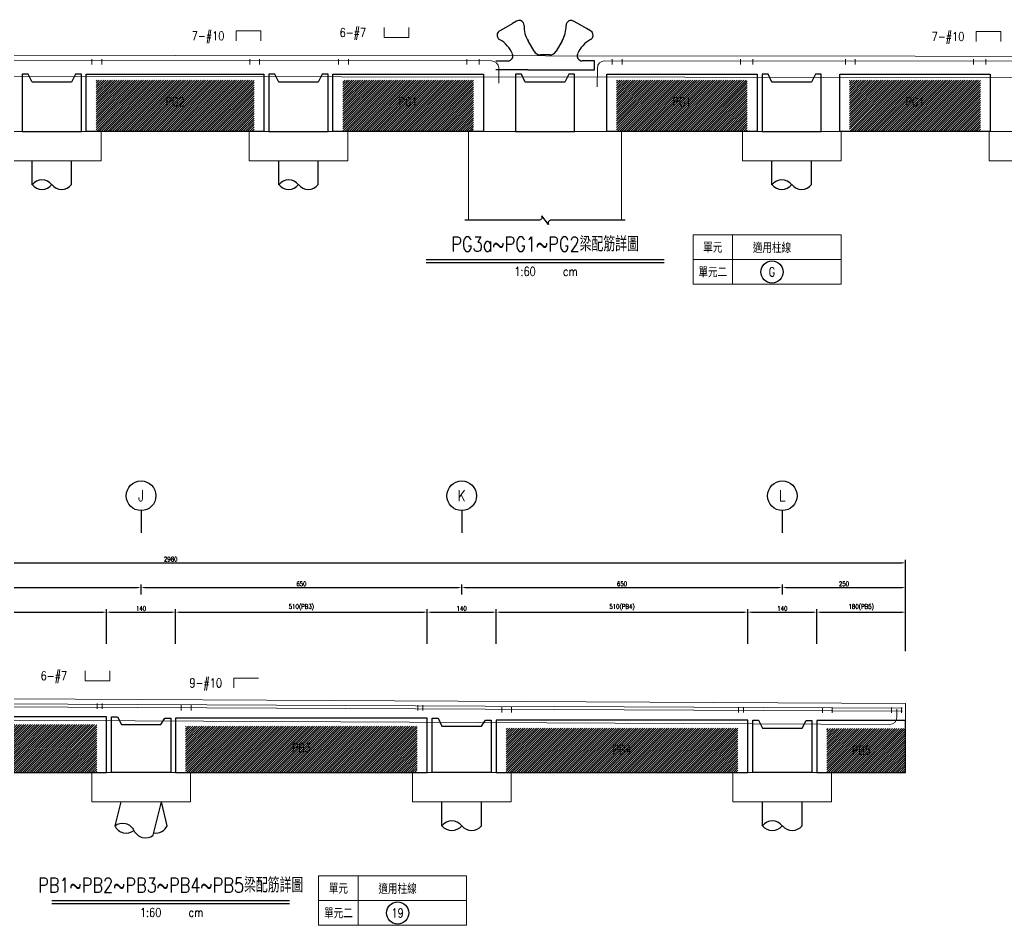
# Model space of a CAD drawing. Extents: x -4754 to 4976, y -23710 to 3841.
# Drawn here: x 919 to 2919, y -13310 to -11473 of the extents above; entities that cross this region are included whole.
import ezdxf
from ezdxf.enums import TextEntityAlignment as Align

# ---------------------------------------------------------------- set-up
doc = ezdxf.new("R2010")
doc.units = 0
doc.header["$LTSCALE"] = 3
doc.layers.get('0').update_dxf_attribs({"linetype": 'CONTINUOUS'})
doc.layers.add('HB_0', color=7, linetype='CONTINUOUS', transparency=0.5)
for name, color, linetype in [('HB_DIM', 1, 'CONTINUOUS'), ('HB_SYMBOLS', 7, 'CONTINUOUS'), ('HB_TXT_CTEXT', 2, 'CONTINUOUS'), ('鋼筋', 3, 'CONTINUOUS')]:
    doc.layers.add(name, color=color, linetype=linetype)
doc.styles.get("Standard").update_dxf_attribs({"font": 'ROMANS.shx', "width": 0.8, "bigfont": 'chineset.shx'})
doc.dimstyles.new('30', dxfattribs={"dimscale": 3, "dimtxt": 3, "dimasz": 2.5, "dimexe": 2, "dimexo": 2, "dimgap": 1, "dimtad": 1, "dimdsep": 46, "dimtxsty": 'Standard', "dimcen": 0, "dimclrd": 256, "dimclre": 256, "dimclrt": 2, "dimadec": 0, "dimazin": 0, "dimtfac": 1, "dimtix": 1, "dimtmove": 2, "dimatfit": 3, "dimfxl": 1, "dimtolj": 1, "dimtzin": 0, "dimarcsym": 0})

# ---------------------------------------------------------------- blocks, each defined once
blk = doc.blocks.new('pile_vertical_with_pilecap')
at = {"linetype": 'Continuous'}
for p, q in [((-40, -48.1), (-40, 0)), ((-40, -48.1), (-40, 0)), ((40, -48.1), (40, 0)), ((40, -48.1), (40, 0))]:
    blk.add_line(p, q, dxfattribs=at)
for centre, start, end in [((-20, -64.1), 38.718, 141.282), ((-20, -64.1), 38.718, 141.282), ((-20, -32), 218.718, 321.282), ((-20, -32), 218.718, 321.282), ((20, -32), 218.718, 321.282), ((20, -32), 218.718, 321.282)]:
    blk.add_arc(centre, 25.6, start, end, dxfattribs=at)
blk = doc.blocks.new('fender_bottom')
at = {"color": 1, "linetype": 'Continuous'}
blk.add_lwpolyline([(162.5, 0), (12.5, 0, 0.529473), (6.7, -8.6), (-6.7, 8.6, -0.532815), (-12.5, 0), (-162.5, 0)], format="xyb", dxfattribs=at)
blk = doc.blocks.new('fender_top_longitude')
at = {"color": 7, "linetype": 'Continuous'}
for p, q in [((-92.3, 78.7), (-83.7, 83.7)), ((-83.7, 83.7), (-66.3, 93.7)), ((-57.7, 98.7), (-66.3, 93.7)), ((66.3, 93.7), (57.7, 98.7)), ((83.7, 83.7), (66.3, 93.7)), ((92.3, 78.7), (83.7, 83.7)), ((-22.4, 37.5), (-34.4, 58.3)), ((34.4, 58.3), (22.4, 37.5)), ((0, 30), (-9.4, 30)), ((9.4, 30), (0, 30)), ((-100, 18), (-75.1, 18)), ((-35, 0), (-100, 0)), ((-35, 0), (35, 0)), ((35, 0), (100, 0)), ((100, 18), (75.1, 18)), ((100, 0), (100, 18))]:
    blk.add_line(p, q, dxfattribs=at)
for centre, radius, start, end in [((-52.7, 90), 10, 30, 120), ((-53.2, 89.6), 10.7, 1.3853, 30.3798), ((17.4, 88.6), 60, 178.7643, 210.2362), ((-17.4, 88.6), 60, 329.7638, 1.2357), ((53.2, 89.6), 10.7, 149.6202, 178.6147), ((52.7, 90), 10, 60, 150), ((-87.3, 70), 10, 120, 210), ((-86.7, 70.3), 10.7, 209.6202, 238.6147), ((-121.1, 8.6), 60, 22.8745, 61.2357), ((121.1, 8.6), 60, 118.7643, 157.1255), ((87.3, 70), 10, 330, 60), ((86.7, 70.3), 10.7, 301.3853, 330.3798), ((-75.1, 28), 10, 270, 22.8745), ((-9.4, 45), 15, 210, 270), ((9.4, 45), 15, 270, 330), ((75.1, 28), 10, 157.1255, 270)]:
    blk.add_arc(centre, radius, start, end, dxfattribs=at)
blk = doc.blocks.new('title_beam')
at = {"color": 3, "linetype": 'Continuous'}
blk.add_line((-241.2, 0), (241.2, 0), dxfattribs=at)
at = {"color": 1, "linetype": 'Continuous'}
blk.add_line((-241.2, -6), (241.2, -6), dxfattribs=at)
at = {"color": 3, "linetype": 'Continuous', "width": 0.8}
blk.add_attdef('TITLE', text='', height=30, dxfattribs=at).set_placement((0, 33), align=Align.MIDDLE)
at = {"linetype": 'Continuous', "width": 0.8}
blk.add_attdef('SCALE', text='', height=18, dxfattribs=at).set_placement((-40.6, -24), align=Align.MIDDLE)
blk.add_attdef('CM', (36.5, -33), '', height=18, dxfattribs=at)
blk = doc.blocks.new('line_tag')
at = {"layer": 'HB_SYMBOLS', "color": 4, "linetype": 'Continuous'}
blk.add_circle((0, 0), 22.5, dxfattribs=at)
at = {"color": 4, "linetype": 'Continuous', "width": 0.8}
blk.add_attdef('A', text='', height=18, dxfattribs=at).set_placement((0, 0), align=Align.MIDDLE)
blk = doc.blocks.new('racked_with_pilecap_Transverse')
at = {"linetype": 'Continuous'}
for points in [[(-41.2, 0), (-53.2, -48.1)], [(24.4, -67.5), (41.2, 0)]]:
    blk.add_lwpolyline(points, dxfattribs=at)
blk.add_lwpolyline([(53.2, -48.1), (41.2, 0)])
for points in [[(-53.2, -48.1, -0.48), (-14.4, -57.8, 0.48), (24.4, -67.5, 0.48)], [(-53.2, -48.1, 0.48), (-14.4, -57.8, 0.48)], [(25.6, -62.6, 0.340232), (53.2, -48.1)]]:
    blk.add_lwpolyline(points, format="xyb", dxfattribs=at)
blk = doc.blocks.new('line_guide')
at = {"color": 4, "linetype": 'Continuous'}
blk.add_line((0, 0), (0, -45), dxfattribs=at)
blk.add_circle((0, 30), 30, dxfattribs=at)
at = {"color": 4, "linetype": 'Continuous', "width": 0.8}
blk.add_attdef('A', text='', height=22.5, dxfattribs=at).set_placement((0, 30), align=Align.MIDDLE)
blk = doc.blocks.new('*D232')
at = {"layer": 'HB_DIM', "linetype": 'Continuous', "lineweight": -2}
for p, q in [((584.6, -12738.8), (584.6, -12668.8)), ((592.1, -12674.8), (1087.1, -12674.8)), ((1094.6, -12738.8), (1094.6, -12668.8))]:
    blk.add_line(p, q, dxfattribs=at)
at = {"layer": 'HB_DIM'}
for points in [[(592.1, -12673.6), (592.1, -12676.1), (584.6, -12674.8)], [(1087.1, -12676.1), (1087.1, -12673.6), (1094.6, -12674.8)]]:
    blk.add_solid(points, dxfattribs=at)
at = {"layer": 'HB_DIM', "color": 2, "linetype": 'Continuous', "insert": (839.6, -12664.9), "char_height": 9, "attachment_point": 5, "rotation": 0}
blk.add_mtext('\\A1;510(PB2)', dxfattribs=at)
blk = doc.blocks.new('*D233')
at = {"layer": 'HB_DIM', "linetype": 'Continuous', "lineweight": -2}
for p, q in [((1094.6, -12738.8), (1094.6, -12668.8)), ((1102.1, -12674.8), (1227.1, -12674.8)), ((1234.6, -12738.8), (1234.6, -12668.8))]:
    blk.add_line(p, q, dxfattribs=at)
at = {"layer": 'HB_DIM'}
for points in [[(1102.1, -12673.6), (1102.1, -12676.1), (1094.6, -12674.8)], [(1227.1, -12676.1), (1227.1, -12673.6), (1234.6, -12674.8)]]:
    blk.add_solid(points, dxfattribs=at)
at = {"layer": 'HB_DIM', "color": 2, "linetype": 'Continuous', "insert": (1164.6, -12667.3), "char_height": 9, "attachment_point": 5, "rotation": 0}
blk.add_mtext('\\A1;140', dxfattribs=at)
blk = doc.blocks.new('*D234')
at = {"layer": 'HB_DIM', "linetype": 'Continuous', "lineweight": -2}
for p, q in [((1234.6, -12738.8), (1234.6, -12668.8)), ((1242.1, -12674.8), (1737.1, -12674.8)), ((1744.6, -12738.8), (1744.6, -12668.8))]:
    blk.add_line(p, q, dxfattribs=at)
at = {"layer": 'HB_DIM'}
for points in [[(1242.1, -12673.6), (1242.1, -12676.1), (1234.6, -12674.8)], [(1737.1, -12676.1), (1737.1, -12673.6), (1744.6, -12674.8)]]:
    blk.add_solid(points, dxfattribs=at)
at = {"layer": 'HB_DIM', "color": 2, "linetype": 'Continuous', "insert": (1489.6, -12664.9), "char_height": 9, "attachment_point": 5, "rotation": 0}
blk.add_mtext('\\A1;510(PB3)', dxfattribs=at)
blk = doc.blocks.new('*D235')
at = {"layer": 'HB_DIM', "linetype": 'Continuous', "lineweight": -2}
for p, q in [((1744.6, -12738.8), (1744.6, -12668.8)), ((1752.1, -12674.8), (1877.1, -12674.8)), ((1884.6, -12738.8), (1884.6, -12668.8))]:
    blk.add_line(p, q, dxfattribs=at)
at = {"layer": 'HB_DIM'}
for points in [[(1752.1, -12673.6), (1752.1, -12676.1), (1744.6, -12674.8)], [(1877.1, -12676.1), (1877.1, -12673.6), (1884.6, -12674.8)]]:
    blk.add_solid(points, dxfattribs=at)
at = {"layer": 'HB_DIM', "color": 2, "linetype": 'Continuous', "insert": (1814.6, -12667.3), "char_height": 9, "attachment_point": 5, "rotation": 0}
blk.add_mtext('\\A1;140', dxfattribs=at)
blk = doc.blocks.new('*D236')
at = {"layer": 'HB_DIM', "linetype": 'Continuous', "lineweight": -2}
for p, q in [((1884.6, -12738.8), (1884.6, -12668.8)), ((1892.1, -12674.8), (2387.1, -12674.8)), ((2394.6, -12738.8), (2394.6, -12668.8))]:
    blk.add_line(p, q, dxfattribs=at)
at = {"layer": 'HB_DIM'}
for points in [[(1892.1, -12673.6), (1892.1, -12676.1), (1884.6, -12674.8)], [(2387.1, -12676.1), (2387.1, -12673.6), (2394.6, -12674.8)]]:
    blk.add_solid(points, dxfattribs=at)
at = {"layer": 'HB_DIM', "color": 2, "linetype": 'Continuous', "insert": (2139.6, -12664.9), "char_height": 9, "attachment_point": 5, "rotation": 0}
blk.add_mtext('\\A1;510(PB4)', dxfattribs=at)
blk = doc.blocks.new('*D237')
at = {"layer": 'HB_DIM', "linetype": 'Continuous', "lineweight": -2}
for p, q in [((2394.6, -12738.8), (2394.6, -12668.8)), ((2402.1, -12674.8), (2527.1, -12674.8)), ((2534.6, -12738.8), (2534.6, -12668.8))]:
    blk.add_line(p, q, dxfattribs=at)
at = {"layer": 'HB_DIM'}
for points in [[(2402.1, -12673.6), (2402.1, -12676.1), (2394.6, -12674.8)], [(2527.1, -12676.1), (2527.1, -12673.6), (2534.6, -12674.8)]]:
    blk.add_solid(points, dxfattribs=at)
at = {"layer": 'HB_DIM', "color": 2, "linetype": 'Continuous', "insert": (2464.6, -12667.3), "char_height": 9, "attachment_point": 5, "rotation": 0}
blk.add_mtext('\\A1;140', dxfattribs=at)
blk = doc.blocks.new('*D238')
at = {"layer": 'HB_DIM', "linetype": 'Continuous', "lineweight": -2}
for p, q in [((2534.6, -12738.8), (2534.6, -12668.8)), ((2542.1, -12674.8), (2707.1, -12674.8)), ((2714.6, -12738.8), (2714.6, -12668.8))]:
    blk.add_line(p, q, dxfattribs=at)
at = {"layer": 'HB_DIM'}
for points in [[(2542.1, -12673.6), (2542.1, -12676.1), (2534.6, -12674.8)], [(2707.1, -12676.1), (2707.1, -12673.6), (2714.6, -12674.8)]]:
    blk.add_solid(points, dxfattribs=at)
at = {"layer": 'HB_DIM', "color": 2, "linetype": 'Continuous', "insert": (2624.6, -12664.9), "char_height": 9, "attachment_point": 5, "rotation": 0}
blk.add_mtext('\\A1;180(PB5)', dxfattribs=at)
blk = doc.blocks.new('*D241')
at = {"layer": 'HB_DIM', "linetype": 'Continuous', "lineweight": -2}
for p, q in [((-265.4, -12738.8), (-265.4, -12568.8)), ((-257.9, -12574.8), (2707.1, -12574.8)), ((2714.6, -12753.8), (2714.6, -12568.8))]:
    blk.add_line(p, q, dxfattribs=at)
at = {"layer": 'HB_DIM'}
for points in [[(-257.9, -12573.6), (-257.9, -12576.1), (-265.4, -12574.8)], [(2707.1, -12576.1), (2707.1, -12573.6), (2714.6, -12574.8)]]:
    blk.add_solid(points, dxfattribs=at)
at = {"layer": 'HB_DIM', "color": 2, "linetype": 'Continuous', "insert": (1224.6, -12567.3), "char_height": 9, "attachment_point": 5, "rotation": 0}
blk.add_mtext('\\A1;2980', dxfattribs=at)
blk = doc.blocks.new('*D244')
at = {"layer": 'HB_DIM', "linetype": 'Continuous', "lineweight": -2}
for p, q in [((514.6, -12638.8), (514.6, -12618.8)), ((1164.6, -12638.8), (1164.6, -12618.8)), ((522.1, -12624.8), (1157.1, -12624.8))]:
    blk.add_line(p, q, dxfattribs=at)
at = {"layer": 'HB_DIM'}
for points in [[(522.1, -12623.6), (522.1, -12626.1), (514.6, -12624.8)], [(1157.1, -12626.1), (1157.1, -12623.6), (1164.6, -12624.8)]]:
    blk.add_solid(points, dxfattribs=at)
at = {"layer": 'HB_DIM', "color": 2, "linetype": 'Continuous', "insert": (839.6, -12617.3), "char_height": 9, "attachment_point": 5, "rotation": 0}
blk.add_mtext('\\A1;650', dxfattribs=at)
blk = doc.blocks.new('*D245')
at = {"layer": 'HB_DIM', "linetype": 'Continuous', "lineweight": -2}
for p, q in [((1164.6, -12638.8), (1164.6, -12618.8)), ((1814.6, -12638.8), (1814.6, -12618.8)), ((1172.1, -12624.8), (1807.1, -12624.8))]:
    blk.add_line(p, q, dxfattribs=at)
at = {"layer": 'HB_DIM'}
for points in [[(1172.1, -12623.6), (1172.1, -12626.1), (1164.6, -12624.8)], [(1807.1, -12626.1), (1807.1, -12623.6), (1814.6, -12624.8)]]:
    blk.add_solid(points, dxfattribs=at)
at = {"layer": 'HB_DIM', "color": 2, "linetype": 'Continuous', "insert": (1489.6, -12617.3), "char_height": 9, "attachment_point": 5, "rotation": 0}
blk.add_mtext('\\A1;650', dxfattribs=at)
blk = doc.blocks.new('*D246')
at = {"layer": 'HB_DIM', "linetype": 'Continuous', "lineweight": -2}
for p, q in [((1814.6, -12638.8), (1814.6, -12618.8)), ((2464.6, -12638.8), (2464.6, -12618.8)), ((1822.1, -12624.8), (2457.1, -12624.8))]:
    blk.add_line(p, q, dxfattribs=at)
at = {"layer": 'HB_DIM'}
for points in [[(1822.1, -12623.6), (1822.1, -12626.1), (1814.6, -12624.8)], [(2457.1, -12626.1), (2457.1, -12623.6), (2464.6, -12624.8)]]:
    blk.add_solid(points, dxfattribs=at)
at = {"layer": 'HB_DIM', "color": 2, "linetype": 'Continuous', "insert": (2139.6, -12617.3), "char_height": 9, "attachment_point": 5, "rotation": 0}
blk.add_mtext('\\A1;650', dxfattribs=at)
blk = doc.blocks.new('*D247')
at = {"layer": 'HB_DIM', "linetype": 'Continuous', "lineweight": -2}
for p, q in [((2464.6, -12638.8), (2464.6, -12618.8)), ((2714.6, -12738.8), (2714.6, -12618.8)), ((2472.1, -12624.8), (2707.1, -12624.8))]:
    blk.add_line(p, q, dxfattribs=at)
at = {"layer": 'HB_DIM'}
for points in [[(2472.1, -12623.6), (2472.1, -12626.1), (2464.6, -12624.8)], [(2707.1, -12626.1), (2707.1, -12623.6), (2714.6, -12624.8)]]:
    blk.add_solid(points, dxfattribs=at)
at = {"layer": 'HB_DIM', "color": 2, "linetype": 'Continuous', "insert": (2589.6, -12617.3), "char_height": 9, "attachment_point": 5, "rotation": 0}
blk.add_mtext('\\A1;250', dxfattribs=at)

msp = doc.modelspace()

# ---------------------------------------------------------------- hatches: boundary and pattern name
at = {"layer": 'HB_0', "linetype": 'Continuous'}
h = msp.add_hatch(dxfattribs=at)
h.set_pattern_fill('ANSI31', color=256, style=0)
h.paths.add_polyline_path([(1073.573, -11595.802), (1393.573, -11595.802), (1393.573, -11699.802), (1073.573, -11699.802)], flags=17)
h = msp.add_hatch(dxfattribs=at)
h.set_pattern_fill('ANSI31', color=256, style=0)
h.paths.add_polyline_path([(1573.573, -11595.802), (1838.573, -11595.802), (1838.573, -11699.802), (1573.573, -11699.802)], flags=17)
h = msp.add_hatch(dxfattribs=at)
h.set_pattern_fill('ANSI31', color=256, style=0)
h.paths.add_polyline_path([(2128.573, -11595.802), (2393.573, -11595.802), (2393.573, -11699.802), (2128.573, -11699.802)], flags=17)
h = msp.add_hatch(dxfattribs=at)
h.set_pattern_fill('ANSI31', color=256, style=0)
h.paths.add_polyline_path([(2601.073, -11595.802), (2866.073, -11595.802), (2866.073, -11699.802), (2601.073, -11699.802)], flags=17)
h = msp.add_hatch(dxfattribs=at)
h.set_pattern_fill('ANSI31', color=256, style=0)
h.paths.add_polyline_path([(604.573, -12902.802), (1074.573, -12902.802), (1074.573, -12999.802), (604.573, -12999.802)], flags=17)
h = msp.add_hatch(dxfattribs=at)
h.set_pattern_fill('ANSI31', color=256, style=0)
h.paths.add_polyline_path([(1254.573, -12905.802), (1724.573, -12905.802), (1724.573, -12999.802), (1254.573, -12999.802)], flags=17)
h = msp.add_hatch(dxfattribs=at)
h.set_pattern_fill('ANSI31', color=256, style=0)
h.paths.add_polyline_path([(1904.573, -12909.802), (2374.573, -12909.802), (2374.573, -12999.802), (1904.573, -12999.802)], flags=17)
h = msp.add_hatch(dxfattribs=at)
h.set_pattern_fill('ANSI31', color=256, style=0)
h.paths.add_polyline_path([(2554.573, -12910.802), (2714.573, -12910.802), (2714.573, -12999.802), (2554.573, -12999.802)], flags=17)

# ---------------------------------------------------------------- linework, layer by layer
at = {"layer": 'HB_0', "lineweight": 5}
for p, q in [((1828.573, -11699.802, -325), (1828.573, -11879.802, -325)), ((2138.573, -11699.802, -325), (2138.573, -11879.802, -325))]:
    msp.add_line(p, q, dxfattribs=at)
for points in [[(-265.427, -11699.802), (-265.427, -11544.802), (4232.573, -11548.802), (4232.573, -11699.802), (-265.427, -11699.802)], [(-225.427, -12999.802), (-225.427, -12919.802), (-265.427, -12919.802), (-265.427, -12844.802), (2714.573, -12859.802), (2714.573, -12999.802), (-225.427, -12999.802)]]:
    msp.add_lwpolyline(points, dxfattribs=at)
at = {"layer": 'HB_0', "color": 1, "linetype": 'Continuous'}
for points in [[(1043.573, -11699.802), (1043.573, -11583.802), (1031.573, -11583.802), (1023.573, -11599.802), (943.573, -11599.802), (935.573, -11583.802), (923.573, -11583.802), (923.573, -11699.802), (1043.573, -11699.802)], [(1053.573, -11583.802), (1073.573, -11583.802), (1393.573, -11583.802), (1413.573, -11583.802), (1413.573, -11699.802), (1393.573, -11699.802), (1073.573, -11699.802), (1053.573, -11699.802), (1053.573, -11583.802)], [(1543.573, -11699.802), (1543.573, -11583.802), (1531.573, -11583.802), (1523.573, -11599.802), (1443.573, -11599.802), (1435.573, -11583.802), (1423.573, -11583.802), (1423.573, -11699.802), (1543.573, -11699.802)], [(1553.573, -11583.802), (1573.573, -11583.802), (1838.573, -11583.802), (1858.573, -11583.802), (1858.573, -11699.802), (1838.573, -11699.802), (1573.573, -11699.802), (1553.573, -11699.802), (1553.573, -11583.802)], [(2043.573, -11699.802), (2043.573, -11583.802), (2031.573, -11583.802), (2023.573, -11599.802), (1943.573, -11599.802), (1935.573, -11583.802), (1923.573, -11583.802), (1923.573, -11699.802), (2043.573, -11699.802)], [(2108.573, -11583.802), (2128.573, -11583.802), (2393.573, -11583.802), (2413.573, -11583.802), (2413.573, -11699.802), (2393.573, -11699.802), (2128.573, -11699.802), (2108.573, -11699.802), (2108.573, -11583.802)], [(2543.573, -11699.802), (2543.573, -11583.802), (2531.573, -11583.802), (2523.573, -11599.802), (2443.573, -11599.802), (2435.573, -11583.802), (2423.573, -11583.802), (2423.573, -11699.802), (2543.573, -11699.802)], [(2581.073, -11583.802), (2601.073, -11583.802), (2866.073, -11583.802), (2886.073, -11583.802), (2886.073, -11699.802), (2866.073, -11699.802), (2601.073, -11699.802), (2581.073, -11699.802), (2581.073, -11583.802)], [(584.573, -12999.802), (604.573, -12999.802), (1074.573, -12999.802), (1094.573, -12999.802), (1094.573, -12886.802), (1074.573, -12886.802), (604.573, -12886.802), (584.573, -12886.802), (584.573, -12999.802)], [(1104.573, -12999.802), (1104.573, -12886.802), (1116.573, -12886.802), (1124.573, -12902.802), (1204.573, -12902.802), (1212.573, -12889.802), (1224.573, -12889.802), (1224.573, -12999.802), (1104.573, -12999.802)], [(1234.573, -12999.802), (1254.573, -12999.802), (1724.573, -12999.802), (1744.573, -12999.802), (1744.573, -12889.802), (1724.573, -12889.802), (1254.573, -12889.802), (1234.573, -12889.802), (1234.573, -12999.802)], [(1754.573, -12999.802), (1754.573, -12889.802), (1766.573, -12889.802), (1774.573, -12905.802), (1854.573, -12905.802), (1862.573, -12893.802), (1874.573, -12893.802), (1874.573, -12999.802), (1754.573, -12999.802)], [(1884.573, -12999.802), (1904.573, -12999.802), (2374.573, -12999.802), (2394.573, -12999.802), (2394.573, -12893.802), (2374.573, -12893.802), (1904.573, -12893.802), (1884.573, -12893.802), (1884.573, -12999.802)], [(2404.573, -12999.802), (2404.573, -12893.802), (2416.573, -12893.802), (2424.573, -12909.802), (2504.573, -12909.802), (2512.573, -12894.802), (2524.573, -12894.802), (2524.573, -12999.802), (2404.573, -12999.802)], [(2534.573, -12999.802), (2554.573, -12999.802), (2714.573, -12999.802), (2714.573, -12894.802), (2554.573, -12894.802), (2534.573, -12894.802), (2534.573, -12999.802)]]:
    msp.add_lwpolyline(points, dxfattribs=at)
at = {"layer": 'HB_0', "lineweight": 5}
for points in [[(883.573, -11759.802, -325), (1083.573, -11759.802, -325), (1083.573, -11699.802, -325), (883.573, -11699.802, -325), (883.573, -11759.802, -325)], [(1383.573, -11759.802, -325), (1583.573, -11759.802, -325), (1583.573, -11699.802, -325), (1383.573, -11699.802, -325), (1383.573, -11759.802, -325)], [(2383.573, -11759.802, -325), (2583.573, -11759.802, -325), (2583.573, -11699.802, -325), (2383.573, -11699.802, -325), (2383.573, -11759.802, -325)], [(2883.573, -11759.802, -325), (3083.573, -11759.802, -325), (3083.573, -11699.802, -325), (2883.573, -11699.802, -325), (2883.573, -11759.802, -325)], [(1064.573, -13059.802, -187), (1264.573, -13059.802, -187), (1264.573, -12999.802, -187), (1064.573, -12999.802, -187), (1064.573, -13059.802, -187)], [(1714.573, -13059.802, -159.5), (1914.573, -13059.802, -159.5), (1914.573, -12999.802, -159.5), (1714.573, -12999.802, -159.5), (1714.573, -13059.802, -159.5)], [(2364.573, -13059.802, -159.5), (2564.573, -13059.802, -159.5), (2564.573, -12999.802, -159.5), (2364.573, -12999.802, -159.5), (2364.573, -13059.802, -159.5)]]:
    msp.add_polyline3d(points, dxfattribs=at)
at = {"layer": 'HB_DIM', "color": 1, "linetype": 'Continuous'}
for points in [[(1539.078, -11589.406, 0, 1.25, 0), (1539.078, -11574.406, 0, 0, 0), (1539.078, -11499.406, 0, 0, 0), (1557.078, -11499.406, 0, 0, 0)], [(1239.564, -11556.14, 0, 1.25, 0), (1239.564, -11541.14, 0, 0, 0), (1239.564, -11506.14, 0, 0, 0), (1257.564, -11506.14, 0, 0, 0)], [(2739.563, -11557.474, 0, 1.25, 0), (2739.563, -11542.474, 0, 0, 0), (2739.563, -11507.474, 0, 0, 0), (2757.563, -11507.474, 0, 0, 0)], [(933.112, -12893.834, 0, 1.25, 0), (933.112, -12878.834, 0, 0, 0), (933.112, -12803.834, 0, 0, 0), (951.112, -12803.834, 0, 0, 0)], [(1219.738, -12868.353, 0, 1.25, 0), (1224.048, -12853.986, 0, 0, 0), (1234.738, -12818.353, 0, 0, 0), (1252.738, -12818.353, 0, 0, 0)], [(1219.738, -12862.338, 0, 1.25, 0), (1224.579, -12848.141, 0, 0, 0), (1234.738, -12818.353, 0, 0, 0), (1252.738, -12818.353, 0, 0, 0)]]:
    msp.add_lwpolyline(points, format="xyseb", dxfattribs=at)
at = {"layer": 'HB_TXT_CTEXT', "color": 4, "lineweight": 5, "true_color": 0x00ffff}
for p, q in [((2363.573, -11909.802), (2363.573, -12009.802)), ((2283.573, -11959.802), (2583.573, -11959.802)), ((1604.573, -13209.802), (1604.573, -13309.802)), ((1524.573, -13259.802), (1824.573, -13259.802))]:
    msp.add_line(p, q, dxfattribs=at)
for points in [[(2283.573, -11909.802), (2283.573, -12009.802), (2583.573, -12009.802), (2583.573, -11909.802), (2283.573, -11909.802)], [(1524.573, -13209.802), (1524.573, -13309.802), (1824.573, -13309.802), (1824.573, -13209.802), (1524.573, -13209.802)]]:
    msp.add_lwpolyline(points, dxfattribs=at)
at = {"layer": 'HB_TXT_CTEXT', "lineweight": 5}
for points in [[(1357.564, -11516.14, -37.12), (1357.564, -11496.14, -37.12), (1407.564, -11496.14, -37.12), (1407.564, -11516.14, -37.12)], [(1657.078, -11489.406, -37.62), (1657.078, -11509.406, -37.62), (1707.078, -11509.406, -37.62), (1707.078, -11489.406, -37.62)], [(2857.563, -11517.474, -37.12), (2857.563, -11497.474, -37.12), (2907.563, -11497.474, -37.12), (2907.563, -11517.474, -37.12)], [(1051.112, -12793.834, -37.62), (1051.112, -12813.834, -37.62), (1101.112, -12813.834, -37.62), (1101.112, -12793.834, -37.62)], [(1352.738, -12828.353, -37.12), (1352.738, -12808.353, -37.12), (1402.738, -12808.353, -37.12)]]:
    msp.add_polyline3d(points, dxfattribs=at)
at = {"layer": '鋼筋', "lineweight": 5}
for p, q in [((604.054, -11555.575, -37.12), (1875.074, -11556.705, -37.12)), ((604.054, -11555.575, -24.747), (1875.074, -11556.705, -24.747)), ((604.054, -11555.575, -12.373), (1875.074, -11556.705, -12.373)), ((604.054, -11555.575), (1875.074, -11556.705)), ((604.054, -11555.575, 12.373), (1875.074, -11556.705, 12.373)), ((604.054, -11555.575, 24.747), (1875.074, -11556.705, 24.747)), ((604.054, -11555.575, 37.12), (1875.074, -11556.705, 37.12)), ((1064.843, -11553.372, -36.23), (1064.843, -11553.372, 36.23)), ((1064.843, -11556.547, 39.405), (1064.843, -11564.167, 39.405)), ((1064.843, -11564.18, -33.087), (1064.843, -11558.792, -38.475)), ((1084.843, -11553.372, -36.23), (1084.843, -11553.372, 36.23)), ((1084.843, -11556.547, 39.405), (1084.843, -11564.167, 39.405)), ((1084.843, -11564.18, -33.087), (1084.843, -11558.792, -38.475)), ((1384.843, -11553.372, -36.23), (1384.843, -11553.372, 36.23)), ((1384.843, -11556.547, 39.405), (1384.843, -11564.167, 39.405)), ((1384.843, -11564.18, -33.087), (1384.843, -11558.792, -38.475)), ((1404.843, -11553.372, -36.23), (1404.843, -11553.372, 36.23)), ((1404.843, -11556.547, 39.405), (1404.843, -11564.167, 39.405)), ((1404.843, -11564.18, -33.087), (1404.843, -11558.792, -38.475)), ((1564.843, -11553.372, -36.23), (1564.843, -11553.372, 36.23)), ((1564.843, -11556.547, 39.405), (1564.843, -11564.167, 39.405)), ((1564.843, -11564.18, -33.087), (1564.843, -11558.792, -38.475)), ((1584.843, -11553.372, -36.23), (1584.843, -11553.372, 36.23)), ((1584.843, -11556.547, 39.405), (1584.843, -11564.167, 39.405)), ((1584.843, -11564.18, -33.087), (1584.843, -11558.792, -38.475)), ((1824.843, -11553.372, -36.23), (1824.843, -11553.372, 36.23)), ((1824.843, -11556.547, 39.405), (1824.843, -11564.167, 39.405)), ((1824.843, -11564.18, -33.087), (1824.843, -11558.792, -38.475)), ((1849.843, -11553.372, -36.23), (1849.843, -11553.372, 36.23)), ((1849.843, -11556.547, 39.405), (1849.843, -11564.167, 39.405)), ((1849.843, -11564.18, -33.087), (1849.843, -11558.792, -38.475)), ((2104.054, -11556.909, -37.12), (3375.073, -11558.039, -37.12)), ((2104.054, -11556.909, -24.747), (3375.073, -11558.039, -24.747)), ((2104.054, -11556.909, -12.373), (3375.073, -11558.039, -12.373)), ((2104.054, -11556.909), (3375.073, -11558.039)), ((2104.054, -11556.909, 12.373), (3375.073, -11558.039, 12.373)), ((2104.054, -11556.909, 24.747), (3375.073, -11558.039, 24.747)), ((2104.054, -11556.909, 37.12), (3375.073, -11558.039, 37.12)), ((2119.843, -11553.372, -36.23), (2119.843, -11553.372, 36.23)), ((2119.843, -11556.547, 39.405), (2119.843, -11564.167, 39.405)), ((2119.843, -11564.18, -33.087), (2119.843, -11558.792, -38.475)), ((2139.843, -11553.372, -36.23), (2139.843, -11553.372, 36.23)), ((2139.843, -11556.547, 39.405), (2139.843, -11564.167, 39.405)), ((2139.843, -11564.18, -33.087), (2139.843, -11558.792, -38.475)), ((2379.843, -11553.372, -36.23), (2379.843, -11553.372, 36.23)), ((2379.843, -11556.547, 39.405), (2379.843, -11564.167, 39.405)), ((2379.843, -11564.18, -33.087), (2379.843, -11558.792, -38.475)), ((2404.843, -11553.372, -36.23), (2404.843, -11553.372, 36.23)), ((2404.843, -11556.547, 39.405), (2404.843, -11564.167, 39.405)), ((2404.843, -11564.18, -33.087), (2404.843, -11558.792, -38.475)), ((2592.343, -11553.372, -36.23), (2592.343, -11553.372, 36.23)), ((2592.343, -11556.547, 39.405), (2592.343, -11564.167, 39.405)), ((2592.343, -11564.18, -33.087), (2592.343, -11558.792, -38.475)), ((2612.343, -11553.372, -36.23), (2612.343, -11553.372, 36.23)), ((2612.343, -11556.547, 39.405), (2612.343, -11564.167, 39.405)), ((2612.343, -11564.18, -33.087), (2612.343, -11558.792, -38.475)), ((2852.343, -11553.372, -36.23), (2852.343, -11553.372, 36.23)), ((2852.343, -11556.547, 39.405), (2852.343, -11564.167, 39.405)), ((2852.343, -11564.18, -33.087), (2852.343, -11558.792, -38.475)), ((2877.343, -11553.372, -36.23), (2877.343, -11553.372, 36.23)), ((2877.343, -11556.547, 39.405), (2877.343, -11564.167, 39.405)), ((2877.343, -11564.18, -33.087), (2877.343, -11558.792, -38.475)), ((1889.551, -11571.208, -37.12), (1889.523, -11601.938, -37.12)), ((1889.551, -11571.208, -24.747), (1889.523, -11601.938, -24.747)), ((1889.551, -11571.208, -12.373), (1889.523, -11601.938, -12.373)), ((1889.551, -11571.208), (1889.523, -11601.938)), ((1889.551, -11571.208, 12.373), (1889.523, -11601.938, 12.373)), ((1889.551, -11571.208, 24.747), (1889.523, -11601.938, 24.747)), ((1889.551, -11571.208, 37.12), (1889.523, -11601.938, 37.12)), ((2089.517, -11609.726, -37.12), (2089.551, -11571.386, -37.12)), ((2089.517, -11609.726, -24.747), (2089.551, -11571.386, -24.747)), ((2089.517, -11609.726, -12.373), (2089.551, -11571.386, -12.373)), ((2089.517, -11609.726), (2089.551, -11571.386)), ((2089.517, -11609.726, 12.373), (2089.551, -11571.386, 12.373)), ((2089.517, -11609.726, 24.747), (2089.551, -11571.386, 24.747)), ((2089.517, -11609.726, 37.12), (2089.551, -11571.386, 37.12)), ((-238.93, -11587.825, -37.62), (4206.089, -11591.778, -37.62)), ((-238.93, -11587.825, -22.572), (4206.089, -11591.778, -22.572)), ((-238.93, -11587.825, -7.524), (4206.089, -11591.778, -7.524)), ((-238.93, -11587.825, 7.524), (4206.089, -11591.778, 7.524)), ((-238.93, -11587.825, 22.572), (4206.089, -11591.778, 22.572)), ((-238.93, -11587.825, 37.62), (4206.089, -11591.778, 37.62)), ((-244.987, -12854.905, -37.12), (2708.523, -12869.771, -37.12)), ((-244.987, -12854.905, -24.747), (2708.523, -12869.771, -24.747)), ((-244.987, -12854.905, -12.373), (2708.523, -12869.771, -12.373)), ((-244.987, -12854.905), (2708.523, -12869.771)), ((-244.987, -12854.905, 12.373), (2708.523, -12869.771, 12.373)), ((-244.987, -12854.905, 24.747), (2708.523, -12869.771, 24.747)), ((-244.987, -12854.905, 37.12), (2708.523, -12869.771, 37.12)), ((-239.017, -12860.935, -37.12), (2708.493, -12875.771, -37.12)), ((-239.017, -12860.935, 37.12), (2708.493, -12875.771, 37.12)), ((1075.843, -12860.372, -36.23), (1075.843, -12860.372, 36.23)), ((1075.843, -12863.547, 39.405), (1075.843, -12871.167, 39.405)), ((1075.843, -12871.18, -33.087), (1075.843, -12865.792, -38.475)), ((1085.843, -12860.372, -36.23), (1085.843, -12860.372, 36.23)), ((1085.843, -12863.547, 39.405), (1085.843, -12871.167, 39.405)), ((1085.843, -12871.18, -33.087), (1085.843, -12865.792, -38.475)), ((1245.843, -12863.372, -36.23), (1245.843, -12863.372, 36.23)), ((1245.843, -12866.547, 39.405), (1245.843, -12874.167, 39.405)), ((1245.843, -12874.18, -33.087), (1245.843, -12868.792, -38.475)), ((1265.843, -12863.372, -36.23), (1265.843, -12863.372, 36.23)), ((1265.843, -12866.547, 39.405), (1265.843, -12874.167, 39.405)), ((1265.843, -12874.18, -33.087), (1265.843, -12868.792, -38.475)), ((1725.843, -12863.372, -36.23), (1725.843, -12863.372, 36.23)), ((1725.843, -12866.547, 39.405), (1725.843, -12874.167, 39.405)), ((1725.843, -12874.18, -33.087), (1725.843, -12868.792, -38.475)), ((1735.843, -12863.372, -36.23), (1735.843, -12863.372, 36.23)), ((1735.843, -12866.547, 39.405), (1735.843, -12874.167, 39.405)), ((1735.843, -12874.18, -33.087), (1735.843, -12868.792, -38.475)), ((1895.843, -12867.372, -36.57), (1895.843, -12867.372, 36.57)), ((1895.843, -12870.547, 39.745), (1895.843, -12878.167, 39.745)), ((1895.843, -12878.18, -33.427), (1895.843, -12872.792, -38.815)), ((1915.843, -12867.372, -36.57), (1915.843, -12867.372, 36.57)), ((1915.843, -12870.547, 39.745), (1915.843, -12878.167, 39.745)), ((1915.843, -12878.18, -33.427), (1915.843, -12872.792, -38.815)), ((2375.843, -12867.372, -36.57), (2375.843, -12867.372, 36.57)), ((2375.843, -12870.547, 39.745), (2375.843, -12878.167, 39.745)), ((2375.843, -12878.18, -33.427), (2375.843, -12872.792, -38.815)), ((2385.843, -12867.372, -36.57), (2385.843, -12867.372, 36.57)), ((2385.843, -12870.547, 39.745), (2385.843, -12878.167, 39.745)), ((2385.843, -12878.18, -33.427), (2385.843, -12872.792, -38.815)), ((2545.843, -12868.372, -36.23), (2545.843, -12868.372, 36.23)), ((2545.843, -12871.547, 39.405), (2545.843, -12879.167, 39.405)), ((2545.843, -12879.18, -33.087), (2545.843, -12873.792, -38.475)), ((2565.843, -12868.372, -36.23), (2565.843, -12868.372, 36.23)), ((2565.843, -12871.547, 39.405), (2565.843, -12879.167, 39.405)), ((2565.843, -12879.18, -33.087), (2565.843, -12873.792, -38.475)), ((2685.843, -12868.372, -36.23), (2685.843, -12868.372, 36.23)), ((2685.843, -12871.547, 39.405), (2685.843, -12879.167, 39.405)), ((2685.843, -12879.18, -33.087), (2685.843, -12873.792, -38.475)), ((2696.687, -12888.221, -37.62), (2696.77, -12871.601, -37.62)), ((2696.687, -12888.221, -22.572), (2696.77, -12871.601, -22.572)), ((2696.687, -12888.221, -7.524), (2696.77, -12871.601, -7.524)), ((2696.687, -12888.221, 7.524), (2696.77, -12871.601, 7.524)), ((2696.687, -12888.221, 22.572), (2696.77, -12871.601, 22.572)), ((2696.687, -12888.221, 37.62), (2696.77, -12871.601, 37.62)), ((2705.843, -12868.372, -36.23), (2705.843, -12868.372, 36.23)), ((2705.843, -12871.547, 39.405), (2705.843, -12879.167, 39.405)), ((2705.843, -12879.18, -33.087), (2705.843, -12873.792, -38.475)), ((-232.897, -12887.965, -37.62), (2682.124, -12902.638, -37.62)), ((-232.897, -12887.965, -22.572), (2682.124, -12902.638, -22.572)), ((-232.897, -12887.965, -7.524), (2682.124, -12902.638, -7.524)), ((-232.897, -12887.965, 7.524), (2682.124, -12902.638, 7.524)), ((-232.897, -12887.965, 22.572), (2682.124, -12902.638, 22.572)), ((-232.897, -12887.965, 37.62), (2682.124, -12902.638, 37.62))]:
    msp.add_line(p, q, dxfattribs=at)
at = {"layer": '鋼筋', "lineweight": 5, "extrusion": (1, -3.67394e-16, -4.93038e-32)}
for centre in [(-11556.547, -36.23, 1064.843), (-11556.547, -36.23, 1084.843), (-11556.547, -36.23, 1384.843), (-11556.547, -36.23, 1404.843), (-11556.547, -36.23, 1564.843), (-11556.547, -36.23, 1584.843), (-11556.547, -36.23, 1824.843), (-11556.547, -36.23, 1849.843), (-11556.547, -36.23, 2119.843), (-11556.547, -36.23, 2139.843), (-11556.547, -36.23, 2379.843), (-11556.547, -36.23, 2404.843), (-11556.547, -36.23, 2592.343), (-11556.547, -36.23, 2612.343), (-11556.547, -36.23, 2852.343), (-11556.547, -36.23, 2877.343), (-12863.547, -36.23, 1075.843), (-12863.547, -36.23, 1085.843), (-12866.547, -36.23, 1245.843), (-12866.547, -36.23, 1265.843), (-12866.547, -36.23, 1725.843), (-12866.547, -36.23, 1735.843), (-12871.547, -36.23, 2545.843), (-12871.547, -36.23, 2565.843), (-12871.547, -36.23, 2685.843), (-12871.547, -36.23, 2705.843)]:
    msp.add_arc(centre, 3.175, 225, 0, dxfattribs=at)
at = {"layer": '鋼筋', "lineweight": 5, "extrusion": (1, -3.67394e-16, 2.4727e-36)}
for centre in [(-11556.547, 36.23, 1064.843), (-11556.547, 36.23, 1084.843), (-11556.547, 36.23, 1384.843), (-11556.547, 36.23, 1404.843), (-11556.547, 36.23, 1564.843), (-11556.547, 36.23, 1584.843), (-11556.547, 36.23, 1824.843), (-11556.547, 36.23, 1849.843), (-11556.547, 36.23, 2119.843), (-11556.547, 36.23, 2139.843), (-11556.547, 36.23, 2379.843), (-11556.547, 36.23, 2404.843), (-11556.547, 36.23, 2592.343), (-11556.547, 36.23, 2612.343), (-11556.547, 36.23, 2852.343), (-11556.547, 36.23, 2877.343), (-12863.547, 36.23, 1075.843), (-12863.547, 36.23, 1085.843), (-12866.547, 36.23, 1245.843), (-12866.547, 36.23, 1265.843), (-12866.547, 36.23, 1725.843), (-12866.547, 36.23, 1735.843), (-12871.547, 36.23, 2545.843), (-12871.547, 36.23, 2565.843), (-12871.547, 36.23, 2685.843), (-12871.547, 36.23, 2705.843)]:
    msp.add_arc(centre, 3.175, 0, 90, dxfattribs=at)
at = {"layer": '鋼筋', "lineweight": 5, "extrusion": (0, 0, -1)}
for centre, start, end in [((-1875.061, -11571.195, 37.12), 90.050952, 180.050952), ((-1875.061, -11571.195, 24.747), 90.050952, 180.050952), ((-1875.061, -11571.195, 12.373), 90.050952, 180.050952), ((-1875.061, -11571.195), 90.050952, 180.050952), ((-1875.061, -11571.195, -12.373), 90.050952, 180.050952), ((-1875.061, -11571.195, -24.747), 90.050952, 180.050952), ((-1875.061, -11571.195, -37.12), 90.050952, 180.050952), ((-2104.041, -11571.399, 37.12), 0.050952, 90.050952), ((-2104.041, -11571.399, 24.747), 0.050952, 90.050952), ((-2104.041, -11571.399, 12.373), 0.050952, 90.050952), ((-2104.041, -11571.399), 0.050952, 90.050952), ((-2104.041, -11571.399, -12.373), 0.050952, 90.050952), ((-2104.041, -11571.399, -24.747), 0.050952, 90.050952), ((-2104.041, -11571.399, -37.12), 0.050952, 90.050952)]:
    msp.add_arc(centre, 14.49, start, end, dxfattribs=at)
at = {"layer": '鋼筋', "lineweight": 5, "extrusion": (1, -3.67394e-16, 0)}
for centre in [(-12870.547, -36.57, 1895.843), (-12870.547, -36.57, 1915.843), (-12870.547, -36.57, 2375.843), (-12870.547, -36.57, 2385.843)]:
    msp.add_arc(centre, 3.175, 225, 0, dxfattribs=at)
at = {"layer": '鋼筋', "lineweight": 5, "extrusion": (1, -3.67394e-16, 4.08144e-36)}
for centre in [(-12870.547, 36.57, 1895.843), (-12870.547, 36.57, 1915.843), (-12870.547, 36.57, 2375.843), (-12870.547, 36.57, 2385.843)]:
    msp.add_arc(centre, 3.175, 0, 90, dxfattribs=at)
at = {"layer": '鋼筋', "lineweight": 5}
for centre in [(2682.197, -12888.148, -37.62), (2682.197, -12888.148, -22.572), (2682.197, -12888.148, -7.524), (2682.197, -12888.148, 7.524), (2682.197, -12888.148, 22.572), (2682.197, -12888.148, 37.62)]:
    msp.add_arc(centre, 14.49, 269.711601, 359.711601, dxfattribs=at)

# ---------------------------------------------------------------- block references
at = {"layer": 'HB_0', "linetype": 'Continuous'}
for name, p in [('fender_top_longitude', (1983.573, -11574.802, -325)), ('pile_vertical_with_pilecap', (983.573, -11759.802, -325)), ('pile_vertical_with_pilecap', (1483.573, -11759.802, -325)), ('pile_vertical_with_pilecap', (2483.573, -11759.802, -325)), ('fender_bottom', (1983.573, -11879.802, -325)), ('racked_with_pilecap_Transverse', (1164.573, -13059.802, -187)), ('pile_vertical_with_pilecap', (1814.573, -13059.802, -159.5)), ('pile_vertical_with_pilecap', (2464.573, -13059.802, -159.5))]:
    msp.add_blockref(name, p, dxfattribs=at)
for p, values in [((1164.573, -12468.802), {'A': 'J'}), ((1814.573, -12468.802), {'A': 'K'}), ((2464.573, -12468.802), {'A': 'L'})]:
    msp.add_blockref('line_guide', p, dxfattribs=at).add_auto_attribs(values)
at = {"layer": 'HB_TXT_CTEXT', "linetype": 'Continuous'}
for name, p, values in [('title_beam', (1983.573, -11959.802), {'TITLE': 'PG3a~PG1~PG2梁配筋詳圖', 'SCALE': '1:60', 'CM': 'cm'}), ('line_tag', (2443.573, -11984.802), {'A': 'G'}), ('title_beam', (1224.573, -13259.802), {'TITLE': 'PB1~PB2~PB3~PB4~PB5梁配筋詳圖', 'SCALE': '1:60', 'CM': 'cm'}), ('line_tag', (1684.573, -13284.802), {'A': '19'})]:
    msp.add_blockref(name, p, dxfattribs=at).add_auto_attribs(values)

# ---------------------------------------------------------------- texts
at = {"layer": 'HB_TXT_CTEXT', "linetype": 'Continuous', "width": 0.8}
for s, p in [(' 7-#10', (1257.564, -11506.14, -37.12)), (' 6-#7', (1557.078, -11499.406, -37.62)), (' 7-#10', (2757.563, -11507.474, -37.12)), (' 6-#7', (951.112, -12803.834, -37.62)), (' 9-#10', (1252.738, -12818.353, -37.12))]:
    msp.add_text(s, height=18, dxfattribs=at).set_placement(p, align=Align.MIDDLE_LEFT)
for s, p in [('PG2', (1233.573, -11639.802)), ('PG1', (1706.073, -11639.802)), ('PG1', (2261.073, -11639.802)), ('PG1', (2733.573, -11639.802)), ('單元', (2323.573, -11934.802)), ('適用柱線', (2443.573, -11934.802)), ('單元二', (2323.573, -11984.802)), ('PB3', (1489.573, -12949.802)), ('PB4', (2139.573, -12953.802)), ('PB5', (2624.573, -12954.802)), ('單元', (1564.573, -13234.802)), ('適用柱線', (1684.573, -13234.802)), ('單元二', (1564.573, -13284.802))]:
    msp.add_text(s, height=18, dxfattribs=at).set_placement(p, align=Align.MIDDLE)

# ---------------------------------------------------------------- dimensions: what is measured, and where the dimension line sits
at = {"layer": 'HB_DIM', "linetype": 'Continuous'}
for base, p1, p2, picture, middle in [((2714.573, -12574.802), (-265.427, -12744.802), (2714.573, -12759.802), '*D241', (1224.573, -12567.302)), ((1164.573, -12624.802), (514.573, -12644.802, 531), (1164.573, -12644.802, 1181), '*D244', (839.573, -12617.302)), ((1814.573, -12624.802), (1164.573, -12644.802, 1181), (1814.573, -12644.802, 1831), '*D245', (1489.573, -12617.302)), ((2464.573, -12624.802), (1814.573, -12644.802, 1831), (2464.573, -12644.802, 2481), '*D246', (2139.573, -12617.302)), ((2714.573, -12624.802), (2464.573, -12644.802, 2481), (2714.573, -12744.802), '*D247', (2589.573, -12617.302)), ((1234.573, -12674.802), (1094.573, -12744.802), (1234.573, -12744.802), '*D233', (1164.573, -12667.302)), ((1884.573, -12674.802), (1744.573, -12744.802), (1884.573, -12744.802), '*D235', (1814.573, -12667.302)), ((2534.573, -12674.802), (2394.573, -12744.802), (2534.573, -12744.802), '*D237', (2464.573, -12667.302))]:
    dim = msp.add_linear_dim(base=base, p1=p1, p2=p2, angle=0, dimstyle='30', override={"dimdec": 0, "dimpost": '<>'}, dxfattribs=at)
    dim.commit()
    dim.dimension.update_dxf_attribs({"geometry": picture, "text_midpoint": middle})
for base, p1, p2, text, picture, middle in [((1094.573, -12674.802), (584.573, -12744.802), (1094.573, -12744.802), '<>(PB2)', '*D232', (839.573, -12664.944)), ((1744.573, -12674.802), (1234.573, -12744.802), (1744.573, -12744.802), '<>(PB3)', '*D234', (1489.573, -12664.944)), ((2394.573, -12674.802), (1884.573, -12744.802), (2394.573, -12744.802), '<>(PB4)', '*D236', (2139.573, -12664.944)), ((2714.573, -12674.802), (2534.573, -12744.802), (2714.573, -12744.802), '<>(PB5)', '*D238', (2624.573, -12664.944))]:
    dim = msp.add_linear_dim(base=base, p1=p1, p2=p2, angle=0, text=text, dimstyle='30', override={"dimdec": 0, "dimpost": '<>'}, dxfattribs=at)
    dim.commit()
    dim.dimension.update_dxf_attribs({"geometry": picture, "text_midpoint": middle})

doc.saveas('drawing.dxf')
